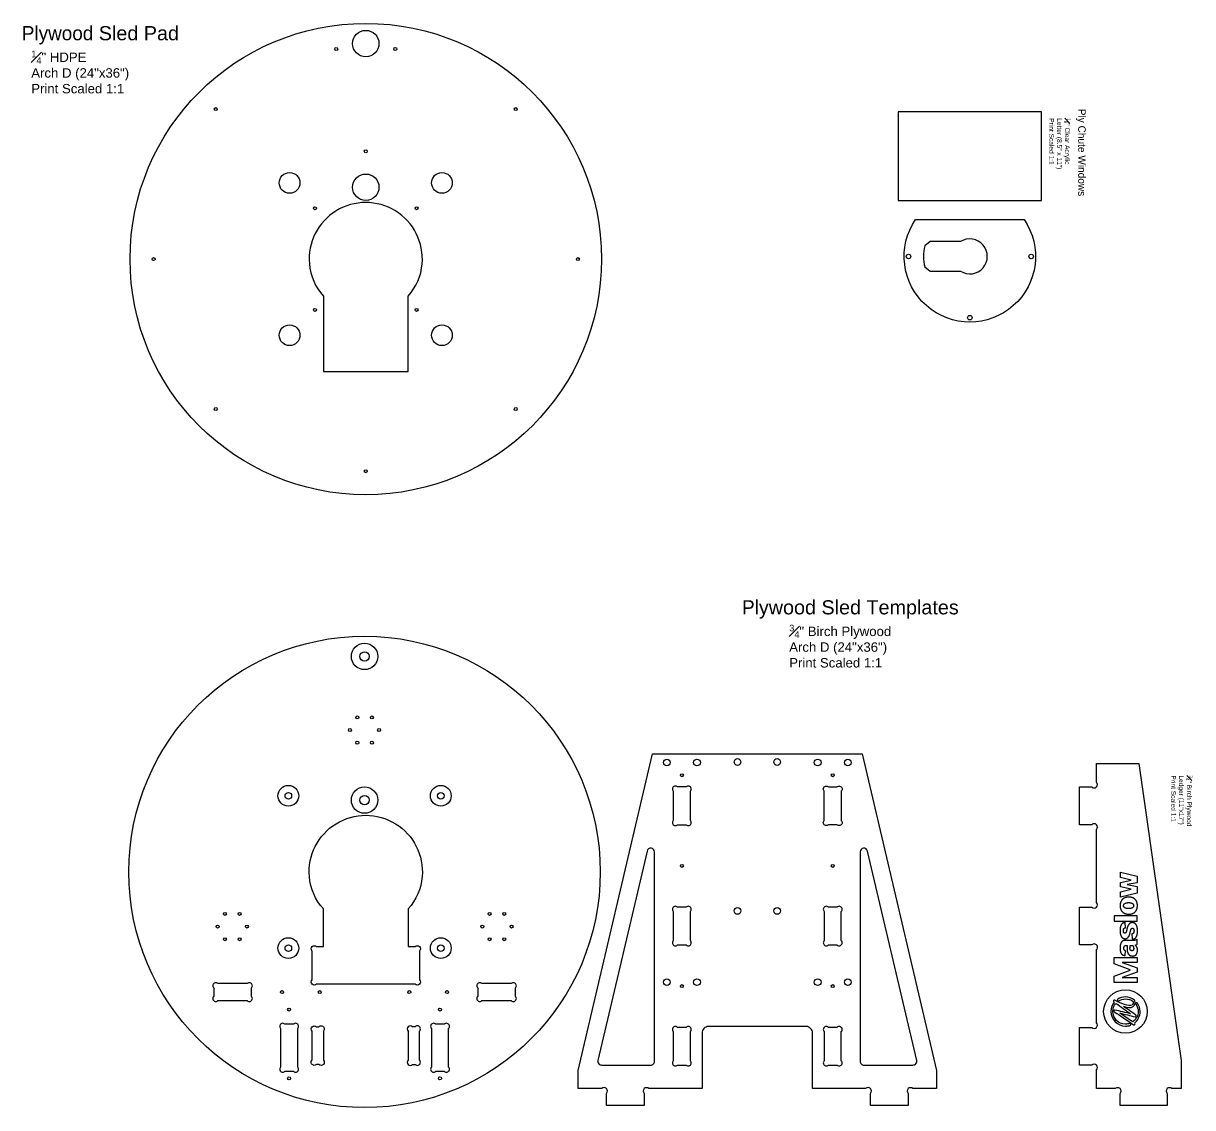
# Model space of a CAD drawing. Header units: millimetres. Extents: x -363 to 2067, y -255 to 2870.
# Drawn here: x -363 to 877, y -250 to 900 of the extents above; entities that cross this region are included whole.
import ezdxf

# ---------------------------------------------------------------- set-up
doc = ezdxf.new("R2010")
doc.units = ezdxf.units.MM
doc.header["$MEASUREMENT"] = 0
for name, color, linetype in [('0.125in_Acrylic-T1-0.250_1FL_Contour', 7, 'Continuous'), ('0.125in_Acrylic-T1-0.250_1FL_ThruPocket', 4, 'Continuous'), ('0.125in_Acrylic-T5_0.188in_Drill', 30, 'Continuous'), ('0.250in_HDPE-T1_0.250in_1FL_Contours', 7, 'Continuous'), ('0.250in_HDPE-T1_0.250in_1FL_ThruPockets', 4, 'Continuous'), ('0.25in_HDPE-T4_0.125in_Drill', 1, 'Continuous'), ('0.708in_Ply-T1_0.250in_1FL-0.500in_Pocket', 4, 'Continuous'), ('0.708in_Ply-T1_0.250in_1FL-Contours', 7, 'Continuous'), ('0.708in_Ply-T1_0.250in_1FL-ThruPockets', 4, 'Continuous'), ('0.708in_Ply-T2_0.125in_1FL-ThruPockets', 5, 'Continuous'), ('0.708in_Ply-T4_0.125in_Drill', 1, 'Continuous')]:
    doc.layers.add(name, color=color, linetype=linetype)
doc.layers.add('0.708in_Ply-T3_Engrave', color=3, linetype='Continuous', plot=False)

msp = doc.modelspace()

# ---------------------------------------------------------------- linework, layer by layer
at = {"layer": '0.125in_Acrylic-T1-0.250_1FL_Contour', "linetype": 'Continuous'}
msp.add_lwpolyline([(716.7, 712.1), (716.7, 806.1), (564.7, 806.1), (564.7, 712.1)], close=True, dxfattribs=at)
at = {"layer": '0.125in_Acrylic-T1-0.250_1FL_Contour'}
msp.add_lwpolyline([(583.2, 692.1), (698.2, 692.1, -1.894867)], format="xyb", close=True, dxfattribs=at)
at = {"layer": '0.125in_Acrylic-T1-0.250_1FL_ThruPocket'}
msp.add_lwpolyline([(598.5, 637.1), (630.8, 637.1, 1.807062), (630.8, 668.5), (598.5, 668.5), (592.8, 664, 0.115271), (592.8, 641.6)], format="xyb", close=True, dxfattribs=at)
at = {"layer": '0.125in_Acrylic-T5_0.188in_Drill'}
for centre in [(575.7, 652.8), (705.7, 652.8), (640.7, 587.8)]:
    msp.add_circle(centre, 2.38, dxfattribs=at)
at = {"layer": '0.250in_HDPE-T1_0.250in_1FL_Contours'}
msp.add_lwpolyline([(45, 530.7), (45, 577.7), (45, 610.7, 0.162989), (59.8, 644.9, 1.088277), (-59.8, 644.9, 0.162989), (-45, 610.7), (-45, 577.7), (-45, 530.7)], format="xyb", close=True, dxfattribs=at)
msp.add_circle((0, 650), 250, dxfattribs=at)
at = {"layer": '0.250in_HDPE-T1_0.250in_1FL_ThruPockets'}
for centre, radius in [((0, 878.6), 14), ((-80.8, 730.8), 11), ((0, 726.2), 14), ((80.8, 730.8), 11), ((-80.8, 569.2), 11), ((80.8, 569.2), 11)]:
    msp.add_circle(centre, radius, dxfattribs=at)
at = {"layer": '0.25in_HDPE-T4_0.125in_Drill'}
for centre in [(-31.3, 872.8), (31.3, 872.8), (-159.1, 809.1), (159.1, 809.1), (0, 764.3), (-53.9, 703.9), (53.9, 703.9), (-225, 650), (225, 650), (-53.9, 596.1), (53.9, 596.1), (-159.1, 490.9), (159.1, 490.9), (0, 425)]:
    msp.add_circle(centre, 1.59, dxfattribs=at)
at = {"layer": '0.708in_Ply-T1_0.250in_1FL-0.500in_Pocket'}
for centre, radius in [((-1.3, 228.5), 14), ((-82.1, 80.7), 11), ((-1.3, 76.1), 14), ((79.6, 80.7), 11), ((-82.1, -80.9), 11), ((79.6, -80.9), 11)]:
    msp.add_circle(centre, radius, dxfattribs=at)
at = {"layer": '0.708in_Ply-T1_0.250in_1FL-Contours'}
for points in [[(255.3, -248), (255.3, -235, 1), (250.2, -230), (225.3, -230), (225.3, -210.8), (304, 125), (526.5, 125), (605.3, -210.8), (605.3, -230), (580.3, -230, 1), (575.3, -235), (575.3, -248)], [(575.3, -248), (535.3, -248), (535.3, -235, 1), (530.2, -230), (473.8, -230), (473.8, -170.9, 0.414214), (467, -164.1), (363.5, -164.1, 0.414214), (356.7, -170.9), (356.7, -230), (300.3, -230, 1), (295.3, -235), (295.3, -248), (255.3, -248)]]:
    msp.add_lwpolyline(points, format="xyb", dxfattribs=at)
for points in [[(775, -82.5, 1.000152), (770, -77.5), (757, -77.5), (757, -37.5), (770, -37.5, 1), (775, -32.5), (775, 45, 1), (770, 50), (757, 50), (757, 90), (770, 90, 1), (775, 95), (775, 115), (820, 115), (865, -200), (865, -230), (855, -230, 1), (850, -235), (850, -248), (800, -248), (800, -235, 1), (795, -230), (775, -230), (775, -210, 1), (770, -205), (757, -205), (757, -165), (770, -165, 1), (775, -160)], [(52.3, -79.3, -1), (57, -84), (57, -114.6, -1), (52.3, -119.3), (-52.3, -119.3, -1), (-57, -114.6), (-57, -84, -1), (-52.3, -79.3), (-45, -79.3), (-45, -72.3), (-45, -39.3, -0.162989), (-59.8, -5.1, -1.088277), (59.8, -5.1, -0.162989), (45, -39.3), (45, -72.3), (45, -79.3)]]:
    msp.add_lwpolyline(points, format="xyb", close=True, dxfattribs=at)
msp.add_circle((-1.3, -0.1), 250, dxfattribs=at)
at = {"layer": '0.708in_Ply-T1_0.250in_1FL-ThruPockets'}
for points in [[(326.2, 85.5), (326.2, 54.5, 1.006104), (330.7, 50), (339.8, 50, 1.006104), (344.3, 54.5), (344.3, 85.5, 1.006104), (339.8, 90), (330.7, 90, 1.006104)], [(486.2, 85.5, -1.006104), (490.7, 90), (499.8, 90, -1.006104), (504.3, 85.5), (504.3, 54.5, -1.006104), (499.8, 50), (490.7, 50, -1.006104), (486.2, 54.5)], [(298.3, 22), (246.3, -200.1, 0.483382), (250.2, -205), (302.2, -205, 0.414214), (306.2, -201), (306.2, 21.1, 0.891021)], [(528.3, -205), (580.4, -205, 0.483382), (584.3, -200.1), (532.2, 22, 0.891021), (524.3, 21.1), (524.3, -201, 0.414214)], [(326.2, -42), (326.2, -73, 1.006104), (330.7, -77.5), (339.8, -77.5, 1.006104), (344.3, -73), (344.3, -42, 1.006104), (339.8, -37.5), (330.7, -37.5, 1.006104)], [(504.3, -73), (504.3, -42, 1.006104), (499.8, -37.5), (490.7, -37.5, 1.006104), (486.2, -42), (486.2, -73, 1.006104), (490.7, -77.5), (499.8, -77.5, 1.006104)], [(-156.8, -136.6), (-125.7, -136.6, 1.006104), (-121.2, -132.1), (-121.2, -123.1, 1.006104), (-125.7, -118.6), (-156.8, -118.6, 1.006104), (-161.3, -123.1), (-161.3, -132.1, 1.006104)], [(118.7, -123.1), (118.7, -132.1, 1.006104), (123.2, -136.6), (154.3, -136.6, 1.006104), (158.8, -132.1), (158.8, -123.1, 1.006104), (154.3, -118.6), (123.2, -118.6, 1.006104)], [(-72.2, -207.1), (-72.2, -166.1, 1.006104), (-76.7, -161.6), (-85.8, -161.6, 1.006104), (-90.3, -166.1), (-90.3, -207.1, 1.006104), (-85.8, -211.6), (-76.7, -211.6, 1.006104)], [(69.7, -166.1), (69.7, -207.1, 1.006104), (74.2, -211.6), (83.3, -211.6, 1.006104), (87.8, -207.1), (87.8, -166.1, 1.006104), (83.3, -161.6), (74.2, -161.6, 1.006104)], [(-52.3, -204.3, -1), (-57, -199.6), (-57, -169, -1), (-52.3, -164.3), (-49.7, -164.3, -1), (-45, -169), (-45, -199.6, -1), (-49.7, -204.3)], [(52.3, -204.3, 1), (57, -199.6), (57, -169, 1), (52.3, -164.3), (49.7, -164.3, 1), (45, -169), (45, -199.6, 1), (49.7, -204.3)], [(330.7, -205), (339.8, -205, 1.006104), (344.3, -200.5), (344.3, -169.5, 1.006104), (339.8, -165), (330.7, -165, 1.006104), (326.2, -169.5), (326.2, -200.5, 1.006104)], [(504.3, -200.5), (504.3, -169.5, 1.006104), (499.8, -165), (490.7, -165, 1.006104), (486.2, -169.5), (486.2, -200.5, 1.006104), (490.7, -205), (499.8, -205, 1.006104)]]:
    msp.add_lwpolyline(points, format="xyb", close=True, dxfattribs=at)
for centre in [(-1.3, 228.5), (-1.3, 76.1)]:
    msp.add_circle(centre, 5, dxfattribs=at)
at = {"layer": '0.708in_Ply-T2_0.125in_1FL-ThruPockets'}
for centre, radius in [((319.3, 116), 3.57), ((351.3, 116), 3.57), ((394.3, 116.5), 3.57), ((436.3, 116.5), 3.57), ((479.3, 116), 3.57), ((511.3, 116), 3.57), ((-82.1, 80.7), 3.5), ((79.6, 80.7), 3.5), ((394.3, -41.5), 3.57), ((436.3, -41.5), 3.57), ((-82.1, -80.9), 3.5), ((79.6, -80.9), 3.5), ((319.3, -117), 3.57), ((351.3, -117), 3.57), ((479.3, -117), 3.57), ((511.3, -117), 3.57)]:
    msp.add_circle(centre, radius, dxfattribs=at)
at = {"layer": '0.708in_Ply-T3_Engrave'}
for points in [[(811.8, -8.8), (800.4, -6.1), (800.4, -0.4), (818.1, -4.7), (818.1, -11.5), (807.7, -13.6), (807.7, -13.6), (818.1, -15.7), (818.1, -22.5), (800.4, -26.8), (800.4, -21.1), (811.8, -18.5), (800.4, -15.8), (800.4, -11.4)], [(809.3, -45), (809.5, -45), (809.7, -44.9), (810, -44.9), (810.2, -44.9), (810.4, -44.9), (810.6, -44.9), (810.9, -44.9), (811.1, -44.8), (811.3, -44.8), (811.5, -44.7), (811.7, -44.7), (812, -44.7), (812.2, -44.6), (812.4, -44.5), (812.6, -44.5), (812.8, -44.4), (813, -44.3), (813.2, -44.3), (813.4, -44.2), (813.6, -44.1), (813.8, -44), (814, -43.9), (814.2, -43.8), (814.4, -43.7), (814.5, -43.6), (814.7, -43.5), (814.9, -43.4), (815.1, -43.3), (815.2, -43.2), (815.4, -43), (815.6, -42.9), (815.7, -42.8), (815.9, -42.6), (816, -42.5), (816.2, -42.3), (816.3, -42.2), (816.5, -42), (816.6, -41.8), (816.7, -41.7), (816.9, -41.5), (817, -41.3), (817.1, -41.1), (817.2, -40.9), (817.3, -40.7), (817.4, -40.6), (817.5, -40.3), (817.6, -40.1), (817.7, -39.9), (817.8, -39.8), (817.8, -39.7), (817.8, -39.6), (817.9, -39.5), (817.9, -39.4), (818, -39.3), (818, -39.1), (818, -39), (818.1, -38.9), (818.1, -38.8), (818.1, -38.7), (818.1, -38.6), (818.2, -38.4), (818.2, -38.3), (818.2, -38.2), (818.3, -38.1), (818.3, -37.9), (818.3, -37.8), (818.3, -37.7), (818.3, -37.5), (818.4, -37.4), (818.4, -37.3), (818.4, -37.1), (818.4, -37), (818.4, -36.9), (818.4, -36.7), (818.4, -36.6), (818.4, -36.4), (818.4, -36.3), (818.4, -36.2), (818.4, -36), (818.4, -35.9), (818.4, -35.7), (818.4, -35.6), (818.4, -35.4), (818.4, -35.3), (818.4, -35.2), (818.4, -35), (818.4, -34.9), (818.4, -34.7), (818.4, -34.6), (818.4, -34.5), (818.4, -34.3), (818.3, -34.2), (818.3, -34.1), (818.3, -33.9), (818.3, -33.8), (818.3, -33.7), (818.2, -33.6), (818.2, -33.4), (818.2, -33.3), (818.2, -33.2), (818.1, -33.1), (818.1, -32.9), (818.1, -32.8), (818, -32.7), (818, -32.6), (818, -32.5), (817.9, -32.4), (817.9, -32.3), (817.8, -32.1), (817.8, -32), (817.7, -31.8), (817.6, -31.6), (817.5, -31.4), (817.4, -31.2), (817.3, -31), (817.2, -30.8), (817.1, -30.6), (817, -30.4), (816.9, -30.2), (816.7, -30.1), (816.6, -29.9), (816.5, -29.7), (816.3, -29.6), (816.2, -29.4), (816, -29.3), (815.9, -29.1), (815.7, -29), (815.6, -28.8), (815.4, -28.7), (815.3, -28.6), (815.1, -28.4), (814.9, -28.3), (814.7, -28.2), (814.6, -28.1), (814.4, -28), (814.2, -27.9), (814, -27.8), (813.8, -27.7), (813.6, -27.6), (813.4, -27.5), (813.2, -27.5), (813, -27.4), (812.8, -27.3), (812.6, -27.2), (812.4, -27.2), (812.2, -27.1), (812, -27.1), (811.8, -27), (811.5, -27), (811.3, -26.9), (811.1, -26.9), (810.9, -26.9), (810.6, -26.8), (810.4, -26.8), (810.2, -26.8), (810, -26.8), (809.7, -26.8), (809.5, -26.8), (809.3, -26.8), (809, -26.8), (808.8, -26.8), (808.6, -26.8), (808.3, -26.8), (808.1, -26.8), (807.9, -26.8), (807.6, -26.9), (807.4, -26.9), (807.2, -26.9), (807, -27), (806.8, -27), (806.5, -27.1), (806.3, -27.1), (806.1, -27.2), (805.9, -27.2), (805.7, -27.3), (805.5, -27.4), (805.3, -27.5), (805.1, -27.5), (804.9, -27.6), (804.7, -27.7), (804.5, -27.8), (804.3, -27.9), (804.1, -28), (803.9, -28.1), (803.8, -28.2), (803.6, -28.3), (803.4, -28.4), (803.3, -28.6), (803.1, -28.7), (802.9, -28.8), (802.8, -29), (802.6, -29.1), (802.5, -29.3), (802.3, -29.4), (802.2, -29.6), (802, -29.7), (801.9, -29.9), (801.8, -30.1), (801.6, -30.2), (801.5, -30.4), (801.4, -30.6), (801.3, -30.8), (801.2, -31), (801.1, -31.2), (801, -31.4), (800.9, -31.6), (800.8, -31.8), (800.7, -32), (800.7, -32.1), (800.6, -32.3), (800.6, -32.4), (800.6, -32.5), (800.5, -32.6), (800.5, -32.7), (800.4, -32.8), (800.4, -32.9), (800.4, -33.1), (800.4, -33.2), (800.3, -33.3), (800.3, -33.4), (800.3, -33.6), (800.3, -33.7), (800.2, -33.8), (800.2, -33.9), (800.2, -34.1), (800.2, -34.2), (800.2, -34.3), (800.1, -34.5), (800.1, -34.6), (800.1, -34.7), (800.1, -34.9), (800.1, -35), (800.1, -35.2), (800.1, -35.3), (800.1, -35.4), (800.1, -35.6), (800.1, -35.7), (800.1, -35.9), (800.1, -36), (800.1, -36.2), (800.1, -36.3), (800.1, -36.4), (800.1, -36.6), (800.1, -36.7), (800.1, -36.9), (800.1, -37), (800.1, -37.1), (800.1, -37.3), (800.2, -37.4), (800.2, -37.5), (800.2, -37.7), (800.2, -37.8), (800.2, -37.9), (800.3, -38.1), (800.3, -38.2), (800.3, -38.3), (800.3, -38.4), (800.4, -38.6), (800.4, -38.7), (800.4, -38.8), (800.5, -38.9), (800.5, -39), (800.5, -39.1), (800.6, -39.3), (800.6, -39.4), (800.6, -39.5), (800.7, -39.6), (800.7, -39.7), (800.8, -39.8), (800.8, -39.9), (800.9, -40.1), (801, -40.3), (801.1, -40.6), (801.2, -40.7), (801.3, -40.9), (801.4, -41.1), (801.5, -41.3), (801.7, -41.5), (801.8, -41.7), (801.9, -41.8), (802.1, -42), (802.2, -42.2), (802.3, -42.3), (802.5, -42.5), (802.6, -42.6), (802.8, -42.8), (802.9, -42.9), (803.1, -43), (803.3, -43.2), (803.4, -43.3), (803.6, -43.4), (803.8, -43.5), (804, -43.6), (804.2, -43.7), (804.3, -43.8), (804.5, -43.9), (804.7, -44), (804.9, -44.1), (805.1, -44.2), (805.3, -44.3), (805.5, -44.3), (805.7, -44.4), (805.9, -44.5), (806.1, -44.5), (806.3, -44.6), (806.6, -44.7), (806.8, -44.7), (807, -44.7), (807.2, -44.8), (807.4, -44.8), (807.6, -44.9), (807.9, -44.9), (808.1, -44.9), (808.3, -44.9), (808.6, -44.9), (808.8, -44.9), (809, -45)], [(814.4, -35.9), (814.4, -35.9), (814.4, -35.9), (814.4, -36), (814.4, -36), (814.4, -36), (814.4, -36.1), (814.4, -36.1), (814.4, -36.2), (814.4, -36.2), (814.4, -36.3), (814.4, -36.3), (814.4, -36.4), (814.4, -36.4), (814.4, -36.5), (814.4, -36.6), (814.3, -36.6), (814.3, -36.7), (814.3, -36.7), (814.3, -36.8), (814.2, -36.9), (814.2, -36.9), (814.2, -37), (814.2, -37.1), (814.1, -37.1), (814.1, -37.2), (814, -37.3), (814, -37.3), (813.9, -37.4), (813.9, -37.5), (813.8, -37.5), (813.8, -37.6), (813.7, -37.7), (813.6, -37.7), (813.6, -37.8), (813.5, -37.9), (813.4, -37.9), (813.3, -38), (813.2, -38.1), (813.1, -38.1), (813, -38.2), (812.9, -38.3), (812.8, -38.3), (812.7, -38.4), (812.6, -38.4), (812.5, -38.5), (812.4, -38.5), (812.2, -38.6), (812.1, -38.6), (812, -38.7), (811.8, -38.7), (811.7, -38.8), (811.5, -38.8), (811.3, -38.8), (811.2, -38.9), (811.1, -38.9), (811, -38.9), (810.9, -38.9), (810.8, -38.9), (810.7, -38.9), (810.6, -38.9), (810.5, -39), (810.4, -39), (810.3, -39), (810.2, -39), (810.1, -39), (810, -39), (809.9, -39), (809.8, -39), (809.7, -39), (809.6, -39), (809.4, -39), (809.3, -39), (809.2, -39), (809.1, -39), (809, -39), (808.9, -39), (808.7, -39), (808.6, -39), (808.5, -39), (808.4, -39), (808.3, -39), (808.2, -39), (808.1, -39), (808, -39), (807.9, -39), (807.8, -39), (807.7, -39), (807.6, -38.9), (807.5, -38.9), (807.4, -38.9), (807.3, -38.9), (807.2, -38.9), (807.1, -38.9), (807, -38.9), (806.9, -38.8), (806.7, -38.8), (806.5, -38.8), (806.4, -38.7), (806.2, -38.7), (806.1, -38.6), (806, -38.6), (805.8, -38.5), (805.7, -38.5), (805.6, -38.4), (805.5, -38.4), (805.4, -38.3), (805.2, -38.3), (805.1, -38.2), (805.1, -38.1), (805, -38.1), (804.9, -38), (804.8, -37.9), (804.7, -37.9), (804.6, -37.8), (804.6, -37.7), (804.5, -37.7), (804.4, -37.6), (804.4, -37.5), (804.3, -37.5), (804.3, -37.4), (804.2, -37.3), (804.2, -37.3), (804.1, -37.2), (804.1, -37.1), (804, -37.1), (804, -37), (804, -36.9), (803.9, -36.9), (803.9, -36.8), (803.9, -36.7), (803.9, -36.7), (803.9, -36.6), (803.8, -36.6), (803.8, -36.5), (803.8, -36.4), (803.8, -36.4), (803.8, -36.3), (803.8, -36.3), (803.8, -36.2), (803.8, -36.2), (803.8, -36.1), (803.7, -36.1), (803.7, -36), (803.7, -36), (803.7, -36), (803.7, -35.9), (803.7, -35.9), (803.7, -35.9), (803.7, -35.8), (803.7, -35.8), (803.7, -35.8), (803.7, -35.7), (803.7, -35.7), (803.7, -35.6), (803.8, -35.6), (803.8, -35.5), (803.8, -35.5), (803.8, -35.4), (803.8, -35.4), (803.8, -35.3), (803.8, -35.3), (803.8, -35.2), (803.8, -35.2), (803.9, -35.1), (803.9, -35), (803.9, -35), (803.9, -34.9), (803.9, -34.8), (804, -34.8), (804, -34.7), (804, -34.7), (804.1, -34.6), (804.1, -34.5), (804.2, -34.4), (804.2, -34.4), (804.3, -34.3), (804.3, -34.2), (804.4, -34.2), (804.4, -34.1), (804.5, -34), (804.6, -34), (804.6, -33.9), (804.7, -33.8), (804.8, -33.8), (804.9, -33.7), (805, -33.7), (805.1, -33.6), (805.1, -33.5), (805.2, -33.5), (805.4, -33.4), (805.5, -33.4), (805.6, -33.3), (805.7, -33.2), (805.8, -33.2), (806, -33.1), (806.1, -33.1), (806.2, -33.1), (806.4, -33), (806.5, -33), (806.7, -32.9), (806.9, -32.9), (807, -32.9), (807.1, -32.8), (807.2, -32.8), (807.3, -32.8), (807.4, -32.8), (807.5, -32.8), (807.6, -32.8), (807.7, -32.8), (807.8, -32.8), (807.9, -32.7), (808, -32.7), (808.1, -32.7), (808.2, -32.7), (808.3, -32.7), (808.4, -32.7), (808.5, -32.7), (808.6, -32.7), (808.7, -32.7), (808.9, -32.7), (809, -32.7), (809.1, -32.7), (809.2, -32.7), (809.3, -32.7), (809.4, -32.7), (809.6, -32.7), (809.7, -32.7), (809.8, -32.7), (809.9, -32.7), (810, -32.7), (810.1, -32.7), (810.2, -32.7), (810.3, -32.7), (810.4, -32.8), (810.5, -32.8), (810.6, -32.8), (810.7, -32.8), (810.8, -32.8), (810.9, -32.8), (811, -32.8), (811.1, -32.8), (811.2, -32.9), (811.3, -32.9), (811.5, -32.9), (811.7, -33), (811.8, -33), (812, -33.1), (812.1, -33.1), (812.2, -33.1), (812.4, -33.2), (812.5, -33.2), (812.6, -33.3), (812.7, -33.4), (812.8, -33.4), (812.9, -33.5), (813, -33.5), (813.1, -33.6), (813.2, -33.7), (813.3, -33.7), (813.4, -33.8), (813.5, -33.8), (813.6, -33.9), (813.6, -34), (813.7, -34), (813.8, -34.1), (813.8, -34.2), (813.9, -34.2), (813.9, -34.3), (814, -34.4), (814, -34.4), (814.1, -34.5), (814.1, -34.6), (814.2, -34.7), (814.2, -34.7), (814.2, -34.8), (814.2, -34.8), (814.3, -34.9), (814.3, -35), (814.3, -35), (814.3, -35.1), (814.4, -35.2), (814.4, -35.2), (814.4, -35.3), (814.4, -35.3), (814.4, -35.4), (814.4, -35.4), (814.4, -35.5), (814.4, -35.5), (814.4, -35.6), (814.4, -35.6), (814.4, -35.7), (814.4, -35.7), (814.4, -35.8), (814.4, -35.8), (814.4, -35.8)], [(793.6, -46.7), (793.6, -52.2), (818.1, -52.2), (818.1, -46.7)], [(812.8, -71.4), (813, -71.4), (813.2, -71.4), (813.3, -71.4), (813.5, -71.4), (813.7, -71.3), (813.8, -71.3), (814, -71.3), (814.1, -71.3), (814.3, -71.2), (814.4, -71.2), (814.6, -71.1), (814.7, -71.1), (814.9, -71), (815, -71), (815.2, -70.9), (815.3, -70.9), (815.4, -70.8), (815.6, -70.7), (815.7, -70.6), (815.8, -70.6), (815.9, -70.5), (816.1, -70.4), (816.2, -70.3), (816.3, -70.2), (816.4, -70.1), (816.5, -70), (816.6, -69.9), (816.7, -69.7), (816.8, -69.6), (816.9, -69.5), (817, -69.4), (817.1, -69.2), (817.2, -69.1), (817.3, -69), (817.4, -68.8), (817.4, -68.7), (817.5, -68.5), (817.6, -68.3), (817.7, -68.2), (817.7, -68), (817.8, -67.8), (817.8, -67.7), (817.9, -67.5), (818, -67.3), (818, -67.1), (818.1, -66.9), (818.1, -66.7), (818.2, -66.5), (818.2, -66.3), (818.3, -66.1), (818.3, -65.9), (818.3, -65.7), (818.4, -65.5), (818.4, -65.2), (818.4, -65), (818.4, -64.8), (818.5, -64.5), (818.5, -64.3), (818.5, -64), (818.5, -63.8), (818.5, -63.5), (818.5, -63.3), (818.5, -63), (818.5, -62.7), (818.5, -62.5), (818.5, -62.2), (818.5, -61.9), (818.5, -61.7), (818.5, -61.4), (818.5, -61.2), (818.5, -60.9), (818.4, -60.7), (818.4, -60.4), (818.4, -60.2), (818.4, -60), (818.3, -59.7), (818.3, -59.5), (818.3, -59.3), (818.2, -59.1), (818.2, -58.9), (818.1, -58.7), (818.1, -58.5), (818, -58.3), (818, -58.1), (817.9, -57.9), (817.9, -57.7), (817.8, -57.5), (817.7, -57.4), (817.7, -57.2), (817.6, -57), (817.5, -56.9), (817.4, -56.7), (817.4, -56.6), (817.3, -56.4), (817.2, -56.3), (817.1, -56.1), (817, -56), (816.9, -55.9), (816.8, -55.7), (816.7, -55.6), (816.6, -55.5), (816.5, -55.4), (816.4, -55.3), (816.3, -55.1), (816.2, -55), (816.1, -54.9), (816, -54.9), (815.9, -54.8), (815.7, -54.7), (815.6, -54.6), (815.5, -54.5), (815.3, -54.5), (815.2, -54.4), (815.1, -54.3), (814.9, -54.3), (814.8, -54.2), (814.7, -54.2), (814.5, -54.1), (814.4, -54.1), (814.2, -54), (814, -54), (813.9, -54), (813.7, -53.9), (813.6, -53.9), (813.4, -53.9), (813.2, -53.9), (813.1, -53.9), (812.9, -53.9), (812.7, -53.9), (812.6, -53.9), (812.5, -53.9), (812.3, -53.9), (812.2, -53.9), (812.1, -54), (811.9, -54), (811.8, -54), (811.7, -54.1), (811.5, -54.1), (811.4, -54.1), (811.3, -54.2), (811.2, -54.2), (811.1, -54.3), (811, -54.3), (810.9, -54.4), (810.7, -54.5), (810.6, -54.5), (810.5, -54.6), (810.4, -54.7), (810.3, -54.7), (810.2, -54.8), (810.1, -54.9), (810, -55), (809.9, -55.1), (809.9, -55.1), (809.8, -55.2), (809.7, -55.3), (809.5, -55.5), (809.4, -55.7), (809.2, -55.9), (809, -56.1), (808.9, -56.3), (808.8, -56.5), (808.6, -56.8), (808.5, -57), (808.4, -57.2), (808.3, -57.4), (808.2, -57.7), (808.1, -57.9), (808, -58.1), (807.9, -58.4), (807.8, -58.6), (807.8, -58.8), (807.7, -59), (807.6, -59.2), (807.6, -59.3), (807.5, -59.7), (807.4, -60.1), (807.3, -60.4), (807.3, -60.7), (807.2, -61), (807.2, -61), (807.1, -61.3), (807.1, -61.6), (807.1, -61.9), (807, -62.1), (807, -62.3), (806.9, -62.5), (806.9, -62.7), (806.8, -62.9), (806.8, -63), (806.7, -63.2), (806.7, -63.4), (806.6, -63.5), (806.6, -63.7), (806.5, -63.8), (806.5, -63.9), (806.4, -64.1), (806.3, -64.2), (806.3, -64.3), (806.2, -64.4), (806.2, -64.5), (806.1, -64.6), (806, -64.6), (805.9, -64.7), (805.9, -64.8), (805.8, -64.8), (805.7, -64.9), (805.6, -64.9), (805.6, -64.9), (805.5, -65), (805.4, -65), (805.3, -65), (805.2, -65), (805.2, -65), (805.1, -65), (804.9, -65), (804.7, -65), (804.5, -65), (804.4, -64.9), (804.2, -64.8), (804.1, -64.7), (804, -64.6), (803.9, -64.5), (803.8, -64.3), (803.7, -64.1), (803.6, -63.9), (803.6, -63.6), (803.5, -63.4), (803.5, -63.1), (803.5, -62.8), (803.5, -62.4), (803.5, -62.1), (803.5, -61.7), (803.6, -61.4), (803.6, -61.1), (803.7, -60.8), (803.8, -60.6), (803.9, -60.4), (804.1, -60.2), (804.2, -60), (804.4, -59.8), (804.6, -59.7), (804.8, -59.6), (805, -59.5), (805.3, -59.4), (805.5, -59.3), (805.8, -59.3), (805.4, -53.9), (805.3, -53.9), (805.1, -53.9), (804.9, -53.9), (804.8, -53.9), (804.6, -54), (804.5, -54), (804.3, -54), (804.2, -54), (804, -54.1), (803.9, -54.1), (803.7, -54.2), (803.6, -54.2), (803.5, -54.3), (803.3, -54.3), (803.2, -54.4), (803.1, -54.4), (803, -54.5), (802.8, -54.6), (802.7, -54.6), (802.6, -54.7), (802.5, -54.8), (802.4, -54.9), (802.3, -55), (802.2, -55.1), (802.1, -55.2), (802, -55.3), (801.9, -55.4), (801.8, -55.5), (801.7, -55.6), (801.6, -55.8), (801.5, -55.9), (801.4, -56), (801.3, -56.1), (801.2, -56.3), (801.2, -56.4), (801.1, -56.6), (801, -56.7), (801, -56.9), (800.9, -57), (800.8, -57.2), (800.8, -57.4), (800.7, -57.5), (800.6, -57.7), (800.6, -57.9), (800.5, -58.1), (800.5, -58.3), (800.4, -58.4), (800.4, -58.6), (800.4, -58.8), (800.3, -59), (800.3, -59.2), (800.3, -59.5), (800.2, -59.7), (800.2, -59.9), (800.2, -60.1), (800.1, -60.3), (800.1, -60.6), (800.1, -60.8), (800.1, -61.1), (800.1, -61.3), (800.1, -61.5), (800.1, -61.8), (800.1, -62.1), (800.1, -62.3), (800.1, -62.6), (800.1, -62.8), (800.1, -63.1), (800.1, -63.4), (800.1, -63.6), (800.1, -63.8), (800.1, -64.1), (800.1, -64.3), (800.2, -64.6), (800.2, -64.8), (800.2, -65), (800.3, -65.2), (800.3, -65.4), (800.3, -65.7), (800.4, -65.9), (800.4, -66.1), (800.4, -66.3), (800.5, -66.5), (800.5, -66.6), (800.6, -66.8), (800.6, -67), (800.7, -67.2), (800.7, -67.4), (800.8, -67.5), (800.9, -67.7), (800.9, -67.9), (801, -68), (801.1, -68.2), (801.2, -68.3), (801.2, -68.5), (801.3, -68.6), (801.4, -68.7), (801.5, -68.9), (801.6, -69), (801.6, -69.1), (801.7, -69.2), (801.8, -69.4), (801.9, -69.5), (802, -69.6), (802.1, -69.7), (802.2, -69.8), (802.3, -69.9), (802.5, -70), (802.6, -70.1), (802.7, -70.1), (802.8, -70.2), (802.9, -70.3), (803, -70.4), (803.2, -70.4), (803.3, -70.5), (803.4, -70.5), (803.6, -70.6), (803.7, -70.6), (803.8, -70.7), (804, -70.7), (804.1, -70.8), (804.3, -70.8), (804.4, -70.8), (804.6, -70.9), (804.7, -70.9), (804.9, -70.9), (805, -70.9), (805.2, -70.9), (805.4, -70.9), (805.5, -70.9), (805.5, -70.9), (805.6, -70.9), (805.7, -70.9), (805.8, -70.9), (805.9, -70.9), (806, -70.9), (806.1, -70.9), (806.2, -70.8), (806.3, -70.8), (806.3, -70.8), (806.4, -70.8), (806.5, -70.8), (806.6, -70.7), (806.7, -70.7), (806.7, -70.7), (806.8, -70.6), (806.9, -70.6), (807, -70.6), (807.1, -70.6), (807.1, -70.5), (807.2, -70.5), (807.3, -70.4), (807.3, -70.4), (807.4, -70.4), (807.5, -70.3), (807.6, -70.3), (807.6, -70.2), (807.8, -70.1), (807.9, -70), (808, -69.9), (808.1, -69.8), (808.3, -69.7), (808.4, -69.6), (808.5, -69.5), (808.6, -69.4), (808.7, -69.2), (808.8, -69.1), (808.9, -69), (809, -68.8), (809.1, -68.7), (809.2, -68.6), (809.3, -68.4), (809.4, -68.3), (809.5, -68.1), (809.5, -68), (809.6, -67.8), (809.7, -67.7), (809.8, -67.5), (809.8, -67.4), (809.9, -67.2), (810, -67.1), (810, -66.9), (810.1, -66.8), (810.2, -66.6), (810.2, -66.5), (810.3, -66.3), (810.3, -66.2), (810.4, -66), (810.4, -65.9), (810.5, -65.7), (810.5, -65.6), (810.5, -65.4), (810.6, -65.3), (810.6, -65.1), (810.7, -65), (810.7, -64.9), (810.7, -64.7), (810.7, -64.6), (810.8, -64.5), (810.8, -64.4), (810.8, -64.3), (810.8, -64.1), (810.9, -64), (810.9, -63.9), (810.9, -63.8), (810.9, -63.7), (810.9, -63.6), (810.9, -63.6), (810.9, -63.6), (810.9, -63.6), (810.9, -63.6), (810.9, -63.6), (811, -63.4), (811, -63.1), (811.1, -62.9), (811.1, -62.7), (811.2, -62.5), (811.2, -62.3), (811.3, -62.1), (811.3, -61.9), (811.4, -61.7), (811.5, -61.5), (811.5, -61.4), (811.6, -61.2), (811.6, -61.1), (811.7, -60.9), (811.8, -60.8), (811.8, -60.7), (811.9, -60.6), (812, -60.5), (812, -60.4), (812.1, -60.3), (812.2, -60.2), (812.2, -60.1), (812.3, -60.1), (812.4, -60), (812.5, -60), (812.5, -60), (812.6, -59.9), (812.7, -59.9), (812.8, -59.9), (812.9, -59.9), (813, -59.9), (813, -59.9), (813.3, -59.9), (813.4, -59.9), (813.6, -59.9), (813.8, -60), (813.9, -60.1), (814.1, -60.2), (814.2, -60.3), (814.3, -60.5), (814.4, -60.7), (814.5, -60.9), (814.6, -61.1), (814.7, -61.4), (814.7, -61.6), (814.7, -62), (814.8, -62.3), (814.8, -62.6), (814.8, -63), (814.7, -63.3), (814.7, -63.6), (814.6, -63.9), (814.5, -64.2), (814.4, -64.5), (814.3, -64.7), (814.2, -64.9), (814.1, -65.1), (813.9, -65.3), (813.7, -65.4), (813.5, -65.5), (813.3, -65.6), (813.1, -65.7), (812.8, -65.8), (812.5, -65.8)], [(818.1, -76.9), (818.1, -71.7), (817.9, -71.9), (817.7, -72), (817.5, -72.1), (817.3, -72.2), (817, -72.3), (816.8, -72.4), (816.5, -72.5), (816.1, -72.5), (815.8, -72.6), (815.4, -72.7), (815, -72.7), (814.6, -72.8), (814.2, -72.8), (813.7, -72.8), (813.3, -72.8), (812.8, -72.9), (805.6, -72.9), (805.4, -72.9), (805.2, -72.9), (805.1, -72.9), (804.9, -72.9), (804.7, -72.9), (804.6, -72.9), (804.4, -72.9), (804.3, -72.9), (804.1, -72.9), (804, -73), (803.8, -73), (803.7, -73), (803.6, -73.1), (803.4, -73.1), (803.3, -73.2), (803.2, -73.2), (803, -73.3), (802.9, -73.4), (802.8, -73.4), (802.7, -73.5), (802.5, -73.6), (802.4, -73.7), (802.3, -73.8), (802.2, -73.9), (802.1, -73.9), (802, -74), (801.9, -74.2), (801.8, -74.3), (801.7, -74.4), (801.6, -74.5), (801.5, -74.6), (801.4, -74.7), (801.4, -74.9), (801.3, -75), (801.2, -75.2), (801.1, -75.3), (801, -75.4), (801, -75.6), (800.9, -75.8), (800.8, -75.9), (800.8, -76.1), (800.7, -76.3), (800.7, -76.4), (800.6, -76.6), (800.5, -76.8), (800.5, -77), (800.5, -77.2), (800.4, -77.4), (800.4, -77.6), (800.3, -77.8), (800.3, -78), (800.3, -78.2), (800.2, -78.4), (800.2, -78.7), (800.2, -78.9), (800.2, -79.1), (800.1, -79.4), (800.1, -79.6), (800.1, -79.8), (800.1, -80.1), (800.1, -80.4), (800.1, -80.6), (800.1, -80.9), (800.1, -81.1), (800.1, -81.4), (800.1, -81.6), (800.1, -81.9), (800.1, -82.1), (800.1, -82.3), (800.1, -82.5), (800.1, -82.7), (800.1, -83), (800.2, -83.2), (800.2, -83.4), (800.2, -83.6), (800.3, -83.8), (800.3, -84), (800.3, -84.1), (800.4, -84.3), (800.4, -84.5), (800.4, -84.7), (800.5, -84.9), (800.5, -85), (800.6, -85.2), (800.6, -85.4), (800.7, -85.5), (800.8, -85.7), (800.8, -85.8), (800.9, -86), (801, -86.1), (801, -86.2), (801.1, -86.4), (801.2, -86.5), (801.3, -86.6), (801.3, -86.8), (801.4, -86.9), (801.5, -87), (801.6, -87.1), (801.7, -87.2), (801.8, -87.3), (801.9, -87.4), (802, -87.5), (802.1, -87.6), (802.2, -87.7), (802.3, -87.8), (802.4, -87.9), (802.5, -87.9), (802.6, -88), (802.7, -88.1), (802.9, -88.1), (803, -88.2), (803.1, -88.3), (803.2, -88.3), (803.4, -88.4), (803.5, -88.4), (803.6, -88.4), (803.8, -88.5), (803.9, -88.5), (804.1, -88.5), (804.2, -88.6), (804.4, -88.6), (804.5, -88.6), (804.7, -88.6), (804.8, -88.6), (805, -88.6), (805.1, -88.6), (805.3, -88.6), (805.5, -88.6), (805.9, -83.7), (805.7, -83.7), (805.6, -83.7), (805.5, -83.7), (805.4, -83.6), (805.3, -83.6), (805.2, -83.6), (805.1, -83.5), (804.9, -83.3), (804.8, -83.2), (804.6, -83.1), (804.5, -82.9), (804.4, -82.8), (804.4, -82.6), (804.3, -82.4), (804.2, -82.3), (804.2, -82.1), (804.1, -82), (804.1, -81.8), (804.1, -81.7), (804.1, -81.6), (804, -81.5), (804, -81.3), (804, -81.2), (804, -81.1), (804, -80.9), (804, -80.7), (804, -80.6), (804.1, -80.4), (804.1, -80.2), (804.1, -80.1), (804.1, -80), (804.2, -79.8), (804.3, -79.6), (804.3, -79.3), (804.5, -79.1), (804.6, -78.9), (804.7, -78.8), (804.9, -78.6), (805, -78.5), (805.2, -78.4), (805.4, -78.3), (805.6, -78.2), (805.8, -78.2), (806.1, -78.2), (806.3, -78.1), (806.6, -78.1), (806.9, -78.1), (807.3, -78.1), (807.6, -78.1), (807.6, -78.4), (807.5, -78.8), (807.5, -79.1), (807.5, -79.4), (807.5, -79.8), (807.5, -80.1), (807.5, -80.4), (807.5, -80.7), (807.4, -81), (807.4, -81.3), (807.5, -81.6), (807.5, -81.9), (807.5, -82.2), (807.5, -82.4), (807.5, -82.7), (807.5, -83), (807.6, -83.2), (807.6, -83.5), (807.6, -83.7), (807.7, -84), (807.7, -84.2), (807.7, -84.4), (807.8, -84.7), (807.8, -84.9), (807.9, -85.1), (808, -85.3), (808, -85.5), (808.1, -85.7), (808.2, -85.9), (808.2, -86.1), (808.3, -86.3), (808.4, -86.5), (808.5, -86.6), (808.6, -86.8), (808.7, -87), (808.8, -87.1), (808.9, -87.3), (809, -87.4), (809.1, -87.5), (809.2, -87.7), (809.3, -87.8), (809.4, -87.9), (809.6, -88), (809.7, -88.2), (809.8, -88.3), (810, -88.4), (810.1, -88.5), (810.2, -88.6), (810.4, -88.6), (810.5, -88.7), (810.7, -88.8), (810.8, -88.9), (811, -88.9), (811.2, -89), (811.3, -89), (811.5, -89.1), (811.7, -89.1), (811.9, -89.2), (812.1, -89.2), (812.2, -89.2), (812.4, -89.2), (812.6, -89.2), (812.8, -89.2), (813, -89.2), (813.2, -89.3), (813.4, -89.3), (813.5, -89.3), (813.7, -89.3), (813.8, -89.3), (814, -89.3), (814.1, -89.2), (814.3, -89.2), (814.4, -89.2), (814.6, -89.2), (814.7, -89.2), (814.9, -89.1), (815, -89.1), (815.1, -89.1), (815.3, -89), (815.4, -89), (815.5, -88.9), (815.6, -88.9), (815.8, -88.8), (815.9, -88.8), (816, -88.7), (816.1, -88.7), (816.2, -88.6), (816.3, -88.5), (816.4, -88.5), (816.5, -88.4), (816.6, -88.3), (816.7, -88.2), (816.8, -88.1), (816.9, -88.1), (817, -88), (817.1, -87.9), (817.2, -87.8), (817.3, -87.7), (817.3, -87.6), (817.4, -87.4), (817.5, -87.3), (817.6, -87.2), (817.6, -87.1), (817.7, -87), (817.7, -86.8), (817.8, -86.7), (817.9, -86.6), (817.9, -86.4), (818, -86.3), (818, -86.2), (818.1, -86), (818.1, -85.9), (818.1, -85.7), (818.2, -85.5), (818.2, -85.4), (818.3, -85.2), (818.3, -85), (818.3, -84.9), (818.3, -84.7), (818.4, -84.5), (818.4, -84.3), (818.4, -84.2), (818.4, -84), (818.4, -83.8), (818.4, -83.6), (818.4, -83.4), (818.4, -83.2), (818.4, -83), (818.4, -82.6), (818.4, -82.2), (818.4, -81.8), (818.3, -81.4), (818.2, -81), (818.1, -80.7), (818, -80.3), (817.8, -80), (817.7, -79.7), (817.5, -79.4), (817.3, -79.1), (817.1, -78.8), (816.8, -78.5), (816.6, -78.3), (816.3, -78), (816, -77.8), (816.6, -77.6), (817.2, -77.4), (817.7, -77.2)], [(810.6, -78.1), (813.3, -78.1), (813.4, -78.1), (813.4, -78.2), (813.5, -78.2), (813.6, -78.3), (813.6, -78.4), (813.7, -78.4), (813.7, -78.5), (813.8, -78.6), (813.8, -78.7), (813.9, -78.8), (813.9, -78.9), (814, -79), (814, -79.1), (814.1, -79.2), (814.1, -79.3), (814.1, -79.4), (814.2, -79.5), (814.2, -79.6), (814.3, -79.7), (814.3, -79.8), (814.3, -79.9), (814.3, -80), (814.4, -80.2), (814.4, -80.3), (814.4, -80.4), (814.4, -80.5), (814.4, -80.6), (814.5, -80.8), (814.5, -80.9), (814.5, -81), (814.5, -81.1), (814.5, -81.3), (814.5, -81.4), (814.5, -81.5), (814.5, -81.6), (814.5, -81.7), (814.5, -81.8), (814.4, -82), (814.4, -82.1), (814.4, -82.2), (814.4, -82.3), (814.3, -82.4), (814.3, -82.5), (814.3, -82.6), (814.2, -82.7), (814.2, -82.8), (814.2, -82.9), (814.1, -83), (814.1, -83.1), (814, -83.1), (813.9, -83.2), (813.9, -83.3), (813.8, -83.3), (813.7, -83.4), (813.7, -83.5), (813.6, -83.5), (813.6, -83.5), (813.5, -83.5), (813.5, -83.6), (813.5, -83.6), (813.4, -83.6), (813.4, -83.6), (813.3, -83.6), (813.3, -83.6), (813.2, -83.7), (813.2, -83.7), (813.1, -83.7), (813.1, -83.7), (813, -83.7), (813, -83.7), (812.9, -83.7), (812.9, -83.7), (812.8, -83.7), (812.7, -83.7), (812.5, -83.7), (812.4, -83.7), (812.2, -83.7), (812.1, -83.6), (812, -83.6), (811.9, -83.6), (811.7, -83.5), (811.6, -83.5), (811.5, -83.4), (811.4, -83.3), (811.3, -83.3), (811.2, -83.2), (811.2, -83.1), (811.1, -83), (811, -82.9), (810.9, -82.8), (810.9, -82.7), (810.8, -82.6), (810.8, -82.5), (810.7, -82.3), (810.7, -82.2), (810.6, -82.1), (810.6, -81.9), (810.6, -81.8), (810.6, -81.6), (810.6, -81.4), (810.5, -81.3), (810.5, -81.1), (810.5, -80.9), (810.5, -80.7), (810.6, -80.5)], [(810.7, -104.1), (793.6, -97.7), (793.6, -96), (793.6, -90.9), (818.1, -90.9), (818.1, -96), (802.3, -96), (818.1, -102), (818.1, -106.2), (818.1, -106.2), (818.1, -106.3), (802.3, -112.2), (818.1, -112.2), (818.1, -117.4), (793.6, -117.4), (793.6, -112.2), (793.6, -110.6), (810.7, -104.2)]]:
    msp.add_lwpolyline(points, close=True, dxfattribs=at)
for points, knots in [([(805.7, -171.3), (818.5, -171.3), (828.8, -160.9), (828.8, -148.2), (828.8, -135.4), (818.5, -125), (805.7, -125), (793, -125), (782.6, -135.4), (782.6, -148.2), (782.6, -160.9), (793, -171.3), (805.7, -171.3)], [0, 0, 0, 0, 1, 1, 1, 2, 2, 2, 3, 3, 3, 4, 4, 4, 4]), ([(815.8, -136.7), (816.3, -139.7), (815.7, -141.8), (814, -143), (811.6, -144.6), (807.5, -143.9), (803.6, -142.6), (808, -145.7), (812.4, -148.8), (816.8, -151.9), (817.1, -152.1), (817.2, -152.4), (817.2, -152.8), (817.2, -152.9), (817.2, -153.1), (817.1, -153.2), (816.9, -153.6), (816.4, -153.9), (816, -153.8), (810.6, -152.5), (805.2, -151.2), (799.8, -149.9), (804.4, -153), (808.9, -156.1), (813.5, -159.1), (817.1, -156.6), (819.2, -152.6), (819.2, -148.2), (819.2, -145.4), (818.4, -142.7), (816.8, -140.5), (816.5, -140), (816.6, -139.4), (817, -139), (817.5, -138.7), (818.2, -138.8), (818.5, -139.3), (820.3, -141.9), (821.3, -145), (821.3, -148.2), (821.3, -153), (819.1, -157.4), (815.3, -160.4), (815.4, -160.4), (815.5, -160.5), (815.6, -160.5), (816, -160.8), (816.2, -161.5), (815.8, -162), (815.5, -162.4), (814.9, -162.6), (814.4, -162.2), (807.6, -157.6), (800.7, -153), (793.9, -148.4), (793.5, -148.2), (793.3, -147.6), (793.5, -147.2), (793.7, -146.7), (794.2, -146.5), (794.7, -146.6), (800.2, -147.9), (805.7, -149.2), (811.2, -150.5), (806, -146.9), (800.8, -143.2), (795.6, -139.5), (793.5, -141.9), (792.4, -145), (792.4, -148.2), (792.4, -155.6), (798.4, -161.6), (805.8, -161.6), (807.3, -161.6), (808.7, -161.3), (810.1, -160.9), (810.6, -160.7), (811.2, -161), (811.4, -161.5), (811.4, -161.6), (811.5, -161.7), (811.5, -161.8), (811.5, -162.3), (811.2, -162.7), (810.7, -162.8), (809.2, -163.4), (807.5, -163.6), (805.8, -163.6), (797.3, -163.6), (790.4, -156.7), (790.4, -148.2), (790.4, -144.5), (791.6, -141.1), (793.9, -138.3), (793.8, -138.2), (793.6, -138.1), (793.5, -138), (793, -137.7), (792.9, -137.1), (793.2, -136.6), (793.5, -136.2), (794.1, -136), (794.6, -136.3), (800, -139.4), (809.7, -143.4), (812.8, -141.3), (813.7, -140.6), (814.1, -139.3), (813.8, -137.4), (811.5, -135.7), (808.7, -134.8), (805.8, -134.8), (803.2, -134.8), (800.7, -135.5), (798.6, -136.9), (798.1, -137.2), (797.5, -137.1), (797.2, -136.6), (796.8, -136.1), (797, -135.5), (797.5, -135.2), (800, -133.6), (802.8, -132.7), (805.8, -132.7), (809.3, -132.7), (812.7, -133.9), (815.4, -136.1), (815.6, -136.2), (815.8, -136.4), (815.8, -136.7)], [0, 0, 0, 0, 1, 1, 1, 2, 2, 2, 3, 3, 3, 4, 4, 4, 5, 5, 5, 6, 6, 6, 7, 7, 7, 8, 8, 8, 9, 9, 9, 10, 10, 10, 11, 11, 11, 12, 12, 12, 13, 13, 13, 14, 14, 14, 15, 15, 15, 16, 16, 16, 17, 17, 17, 18, 18, 18, 19, 19, 19, 20, 20, 20, 21, 21, 21, 22, 22, 22, 23, 23, 23, 24, 24, 24, 25, 25, 25, 26, 26, 26, 27, 27, 27, 28, 28, 28, 29, 29, 29, 30, 30, 30, 31, 31, 31, 32, 32, 32, 33, 33, 33, 34, 34, 34, 35, 35, 35, 36, 36, 36, 37, 37, 37, 38, 38, 38, 39, 39, 39, 40, 40, 40, 41, 41, 41, 42, 42, 42, 43, 43, 43, 43])]:
    msp.add_open_spline(points, degree=3, knots=knots, dxfattribs=at)
at = {"layer": '0.708in_Ply-T4_0.125in_Drill'}
for centre in [(-9, 163.8), (6.5, 163.8), (-16.8, 150.4), (14.2, 150.4), (-9, 137), (6.5, 137), (335.3, 102.5), (495.3, 102.5), (335.3, 6.3), (495.3, 6.3), (-149.4, -44.6), (-133.9, -44.6), (131.3, -44.6), (146.8, -44.6), (-157.1, -58), (-126.1, -58), (123.6, -58), (154.6, -58), (-149.4, -71.5), (-133.9, -71.5), (131.3, -71.5), (146.8, -71.5), (335.3, -121.2), (495.3, -121.2), (-88.8, -127.6), (-48.8, -127.6), (46.2, -127.6), (86.2, -127.6), (-81.3, -146.1), (78.7, -146.1), (-81.3, -219.1), (78.7, -219.1)]:
    msp.add_circle(centre, 1.59, dxfattribs=at)

# ---------------------------------------------------------------- texts
at = {"linetype": 'Continuous', "attachment_point": 1}
for s, width, insert, char_height in [('\\A1;Plywood{\\fArial|b0|i0|c0|p34; Sled Pad}', 256.565, (-364.8, 897.1), 15), ('\\A1;{\\fArial|b0|i0|c0|p34;\\H0.7x;\\S1#4;\\H1.4286x;" HDPE \\P\\H1x;Arch D (24"x36")\\PPrint Scaled 1:1}', 171.186, (-354.8, 871.1), 10), ('\\A1;Pl{\\fArial|b0|i0|c0|p34;ywood Sled Templates}', 256.565, (399.1, 288.1), 15), ('\\A1;{\\fArial|b0|i0|c0|p34;\\H0.7x;\\S3#4;\\H1.4286x;" Birch Plywood\\PArch D (24"x36")\\PPrint Scaled 1:1}', 171.186, (449.1, 262.1), 10)]:
    msp.add_mtext_dynamic_manual_height_columns(s, width=width, gutter_width=1, heights=[0], dxfattribs=dict(at, insert=insert, char_height=char_height))
at = {"linetype": 'Continuous', "attachment_point": 1, "rotation": 270}
for s, width, insert, char_height in [('\\A1;Ply Chute Windows', 256.565, (763.6, 809.4), 8), ('\\A1;{\\fArial|b0|i0|c0|p34;\\H0.7x;\\S1#8;\\H1.4286x;" Clear Acrylic\\H1x;\\PLetter (8.5" x 11")\\PPrint Scaled 1:1}', 171.186, (747.6, 799.4), 5), ('\\A1;{\\fArial|b0|i0|c0|p34;\\H0.7x;\\S3#4;\\H1.4286x;" Birch Plywood\\PLedger (11"x17")\\PPrint Scaled 1:1}', 171.186, (876.9, 102.3), 5)]:
    msp.add_mtext_dynamic_manual_height_columns(s, width=width, gutter_width=1, heights=[0], dxfattribs=dict(at, insert=insert, char_height=char_height))

doc.saveas('drawing.dxf')
